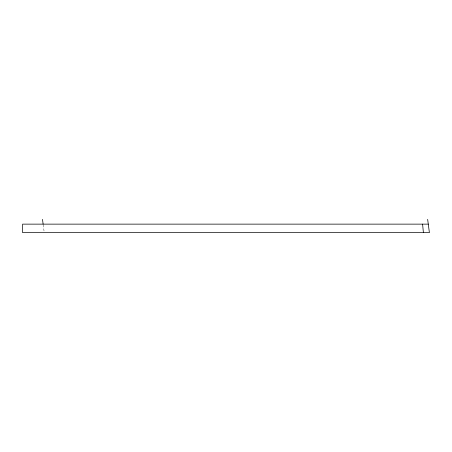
<?xml version="1.0" encoding="UTF-8"?>
<svg xmlns="http://www.w3.org/2000/svg" width="452" height="452" viewBox="0 0 452 452"><rect width="100%" height="100%" fill="white"/><g stroke="black" fill="none" stroke-linecap="round" stroke-linejoin="round"><path stroke-width="0.34" stroke-dasharray="2.26 1.69" d="M43.211 224.791L44.076 231.339"/><path stroke-width="0.68" d="M428.281 224.135L22.6 224.135L22.6 232.65L429.4 232.65L427.648 219.35M42.494 219.35L43.126 224.135M422.592 224.135L423.4 232.65"/></g></svg>
